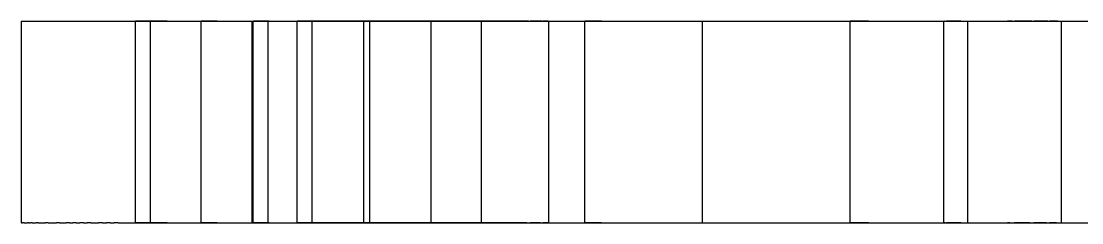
# Model space of a CAD drawing. Header units: millimetres. Extents: x -50 to 192, y -197 to 32.
# Drawn here: x 128 to 159.53, y -160 to -154 of the extents above; entities that cross this region are included whole.
import ezdxf

# ---------------------------------------------------------------- set-up
doc = ezdxf.new("R2010")
doc.units = ezdxf.units.MM
doc.layers.add('SIDE_YZ', color=7, linetype='Continuous')

msp = doc.modelspace()

# ---------------------------------------------------------------- linework, layer by layer
at = {"layer": 'SIDE_YZ'}
for p, q in [((128, -154), (128, -160)), ((128, -154), (128.002, -154)), ((128.002, -154), (128.009, -154)), ((128.009, -154), (128.021, -154)), ((128.021, -154), (128.037, -154)), ((128.037, -154), (128.058, -154)), ((128.058, -154), (128.083, -154)), ((128.083, -154), (128.113, -154)), ((128.113, -154), (128.147, -154)), ((128.147, -154), (128.185, -154)), ((128.185, -154), (128.228, -154)), ((128.228, -154), (128.276, -154)), ((128.276, -154), (128.327, -154)), ((128.327, -154), (128.383, -154)), ((128.383, -154), (128.442, -154)), ((128.442, -154), (128.506, -154)), ((128.506, -154), (128.573, -154)), ((128.573, -154), (128.644, -154)), ((128.644, -154), (128.719, -154)), ((128.719, -154), (128.797, -154)), ((128.797, -154), (128.879, -154)), ((128.879, -154), (128.964, -154)), ((128.964, -154), (129.052, -154)), ((129.052, -154), (129.143, -154)), ((129.143, -154), (129.237, -154)), ((129.237, -154), (129.333, -154)), ((129.333, -154), (129.433, -154)), ((129.433, -154), (129.534, -154)), ((129.534, -154), (129.638, -154)), ((129.638, -154), (129.744, -154)), ((129.744, -154), (129.852, -154)), ((129.852, -154), (129.962, -154)), ((129.962, -154), (130.073, -154)), ((130.073, -154), (130.186, -154)), ((130.186, -154), (130.3, -154)), ((130.3, -154), (130.415, -154)), ((130.415, -154), (130.531, -154)), ((130.531, -154), (130.647, -154)), ((130.647, -154), (130.765, -154)), ((130.765, -154), (130.882, -154)), ((130.882, -154), (131, -154)), ((131, -154), (189, -154)), ((131.398, -160), (131.398, -154)), ((131.401, -154), (131.398, -154)), ((131.407, -154), (131.401, -154)), ((131.415, -154), (131.407, -154)), ((131.426, -154), (131.415, -154)), ((131.44, -154), (131.426, -154)), ((131.456, -154), (131.44, -154)), ((131.475, -154), (131.456, -154)), ((131.497, -154), (131.475, -154)), ((131.521, -154), (131.497, -154)), ((131.548, -154), (131.521, -154)), ((131.578, -154), (131.548, -154)), ((131.61, -154), (131.578, -154)), ((131.644, -154), (131.61, -154)), ((131.681, -154), (131.644, -154)), ((131.72, -154), (131.681, -154)), ((131.761, -154), (131.72, -154)), ((131.805, -154), (131.761, -154)), ((131.851, -154), (131.805, -154)), ((131.84, -160), (131.84, -154)), ((131.843, -154), (131.84, -154)), ((131.849, -154), (131.843, -154)), ((131.857, -154), (131.849, -154)), ((131.898, -154), (131.851, -154)), ((131.868, -154), (131.857, -154)), ((131.882, -154), (131.868, -154)), ((131.898, -154), (131.882, -154)), ((131.917, -154), (131.898, -154)), ((131.898, -154), (131.948, -154)), ((131.939, -154), (131.917, -154)), ((131.963, -154), (131.939, -154)), ((131.948, -154), (132, -154)), ((131.99, -154), (131.963, -154)), ((132.02, -154), (131.99, -154)), ((132, -154), (132.053, -154)), ((132.052, -154), (132.02, -154)), ((132.086, -154), (132.052, -154)), ((132.053, -154), (132.108, -154)), ((132.123, -154), (132.086, -154)), ((132.108, -154), (132.165, -154)), ((132.162, -154), (132.123, -154)), ((132.203, -154), (132.162, -154)), ((132.165, -154), (132.223, -154)), ((132.247, -154), (132.203, -154)), ((132.223, -154), (132.283, -154)), ((132.293, -154), (132.247, -154)), ((132.283, -154), (132.344, -154)), ((132.34, -154), (132.293, -154)), ((132.34, -154), (132.39, -154)), ((132.344, -154), (132.407, -154)), ((132.39, -154), (132.442, -154)), ((132.407, -154), (132.47, -154)), ((132.442, -154), (132.495, -154)), ((132.47, -154), (132.535, -154)), ((132.495, -154), (132.55, -154)), ((132.535, -154), (132.601, -154)), ((132.55, -154), (132.607, -154)), ((132.601, -154), (132.667, -154)), ((132.607, -154), (132.665, -154)), ((132.665, -154), (132.725, -154)), ((132.667, -154), (132.734, -154)), ((132.725, -154), (132.786, -154)), ((132.734, -154), (132.802, -154)), ((132.786, -154), (132.849, -154)), ((132.802, -154), (132.871, -154)), ((132.849, -154), (132.912, -154)), ((132.871, -154), (132.94, -154)), ((132.912, -154), (132.977, -154)), ((132.94, -154), (133.009, -154)), ((132.977, -154), (133.043, -154)), ((133.009, -154), (133.078, -154)), ((133.043, -154), (133.109, -154)), ((133.078, -154), (133.148, -154)), ((133.109, -154), (133.176, -154)), ((133.148, -154), (133.217, -154)), ((133.176, -154), (133.244, -154)), ((133.217, -154), (133.287, -154)), ((133.244, -154), (133.313, -154)), ((133.287, -154), (133.356, -154)), ((133.313, -154), (133.382, -154)), ((133.35, -160), (133.35, -154)), ((133.353, -154), (133.35, -154)), ((133.358, -154), (133.353, -154)), ((133.356, -154), (133.425, -154)), ((133.366, -154), (133.358, -154)), ((133.376, -154), (133.366, -154)), ((133.389, -154), (133.376, -154)), ((133.382, -154), (133.451, -154)), ((133.405, -154), (133.389, -154)), ((133.423, -154), (133.405, -154)), ((133.443, -154), (133.423, -154)), ((133.425, -154), (133.494, -154)), ((133.466, -154), (133.443, -154)), ((133.451, -154), (133.52, -154)), ((133.492, -154), (133.466, -154)), ((133.52, -154), (133.492, -154)), ((133.494, -154), (133.562, -154)), ((133.55, -154), (133.52, -154)), ((133.52, -154), (133.59, -154)), ((133.582, -154), (133.55, -154)), ((133.562, -154), (133.629, -154)), ((133.617, -154), (133.582, -154)), ((133.59, -154), (133.66, -154)), ((133.654, -154), (133.617, -154)), ((133.629, -154), (133.695, -154)), ((133.693, -154), (133.654, -154)), ((133.66, -154), (133.729, -154)), ((133.734, -154), (133.693, -154)), ((133.695, -154), (133.761, -154)), ((133.729, -154), (133.798, -154)), ((133.777, -154), (133.734, -154)), ((133.761, -154), (133.826, -154)), ((133.822, -154), (133.777, -154)), ((133.798, -154), (133.867, -154)), ((133.822, -154), (133.869, -154)), ((133.826, -154), (133.889, -154)), ((133.867, -154), (133.936, -154)), ((133.869, -154), (133.917, -154)), ((133.889, -154), (133.952, -154)), ((133.917, -154), (133.968, -154)), ((133.936, -154), (134.004, -154)), ((133.952, -154), (134.013, -154)), ((133.968, -154), (134.02, -154)), ((134.004, -154), (134.071, -154)), ((134.013, -154), (134.073, -154)), ((134.02, -154), (134.073, -154)), ((134.071, -154), (134.137, -154)), ((134.073, -154), (134.128, -154)), ((134.073, -154), (134.131, -154)), ((134.128, -154), (134.184, -154)), ((134.131, -154), (134.188, -154)), ((134.137, -154), (134.203, -154)), ((134.184, -154), (134.242, -154)), ((134.188, -154), (134.243, -154)), ((134.203, -154), (134.268, -154)), ((134.242, -154), (134.301, -154)), ((134.243, -154), (134.296, -154)), ((134.268, -154), (134.331, -154)), ((134.296, -154), (134.348, -154)), ((134.301, -154), (134.361, -154)), ((134.331, -154), (134.394, -154)), ((134.348, -154), (134.398, -154)), ((134.361, -154), (134.422, -154)), ((134.394, -154), (134.455, -154)), ((134.398, -154), (134.445, -154)), ((134.422, -154), (134.484, -154)), ((134.445, -154), (134.491, -154)), ((134.455, -154), (134.515, -154)), ((134.484, -154), (134.547, -154)), ((134.491, -154), (134.535, -154)), ((134.515, -154), (134.573, -154)), ((134.535, -154), (134.576, -154)), ((134.547, -154), (134.61, -154)), ((134.573, -154), (134.63, -154)), ((134.576, -154), (134.615, -154)), ((134.61, -154), (134.674, -154)), ((134.615, -154), (134.652, -154)), ((134.63, -154), (134.685, -154)), ((134.652, -154), (134.686, -154)), ((134.674, -154), (134.739, -154)), ((134.685, -154), (134.738, -154)), ((134.686, -154), (134.718, -154)), ((134.718, -154), (134.748, -154)), ((134.738, -154), (134.79, -154)), ((134.739, -154), (134.804, -154)), ((134.748, -154), (134.775, -154)), ((134.775, -154), (134.799, -154)), ((134.79, -154), (134.84, -154)), ((134.799, -154), (134.821, -154)), ((134.804, -154), (134.869, -154)), ((134.821, -154), (134.84, -154)), ((134.84, -154), (134.887, -154)), ((134.84, -154), (134.856, -154)), ((134.856, -154), (134.87, -154)), ((134.868, -160), (134.868, -154)), ((134.87, -154), (134.868, -154)), ((134.869, -154), (134.934, -154)), ((134.87, -154), (134.876, -154)), ((134.87, -154), (134.881, -154)), ((134.876, -154), (134.884, -154)), ((134.881, -154), (134.889, -154)), ((134.884, -154), (134.895, -154)), ((134.887, -154), (134.933, -154)), ((134.889, -154), (134.895, -154)), ((134.895, -154), (134.909, -154)), ((134.895, -154), (134.898, -154)), ((134.898, -160), (134.898, -154)), ((134.925, -154), (134.909, -154)), ((134.945, -154), (134.925, -154)), ((134.933, -154), (134.977, -154)), ((134.934, -154), (135, -154)), ((134.966, -154), (134.945, -154)), ((134.991, -154), (134.966, -154)), ((134.977, -154), (135.018, -154)), ((135.018, -154), (134.991, -154)), ((135, -154), (135.066, -154)), ((135.047, -154), (135.018, -154)), ((135.018, -154), (135.057, -154)), ((135.079, -154), (135.047, -154)), ((135.057, -154), (135.094, -154)), ((135.066, -154), (135.131, -154)), ((135.114, -154), (135.079, -154)), ((135.094, -154), (135.128, -154)), ((135.15, -154), (135.114, -154)), ((135.128, -154), (135.16, -154)), ((135.131, -154), (135.196, -154)), ((135.189, -154), (135.15, -154)), ((135.16, -154), (135.19, -154)), ((135.231, -154), (135.189, -154)), ((135.19, -154), (135.217, -154)), ((135.196, -154), (135.261, -154)), ((135.217, -154), (135.241, -154)), ((135.274, -154), (135.231, -154)), ((135.241, -154), (135.263, -154)), ((135.261, -154), (135.326, -154)), ((135.263, -154), (135.282, -154)), ((135.32, -154), (135.274, -154)), ((135.282, -154), (135.298, -154)), ((135.298, -154), (135.312, -154)), ((135.312, -154), (135.323, -154)), ((135.368, -154), (135.32, -154)), ((135.323, -154), (135.331, -154)), ((135.326, -154), (135.39, -154)), ((135.331, -154), (135.337, -154)), ((135.337, -154), (135.34, -154)), ((135.34, -160), (135.34, -154)), ((135.368, -154), (135.417, -154)), ((135.39, -154), (135.453, -154)), ((135.417, -154), (135.469, -154)), ((135.453, -154), (135.516, -154)), ((135.469, -154), (135.522, -154)), ((135.516, -154), (135.578, -154)), ((135.522, -154), (135.577, -154)), ((135.577, -154), (135.634, -154)), ((135.578, -154), (135.639, -154)), ((135.634, -154), (135.693, -154)), ((135.639, -154), (135.699, -154)), ((135.693, -154), (135.752, -154)), ((135.699, -154), (135.758, -154)), ((135.752, -154), (135.814, -154)), ((135.758, -154), (135.816, -154)), ((135.814, -154), (135.876, -154)), ((135.816, -154), (135.872, -154)), ((135.872, -154), (135.927, -154)), ((135.876, -154), (135.94, -154)), ((135.927, -154), (135.98, -154)), ((135.94, -154), (136.004, -154)), ((135.98, -154), (136.032, -154)), ((136.004, -154), (136.07, -154)), ((136.032, -154), (136.083, -154)), ((136.07, -154), (136.136, -154)), ((136.083, -154), (136.131, -154)), ((136.131, -154), (136.178, -154)), ((136.136, -154), (136.204, -154)), ((136.178, -154), (136.223, -154)), ((136.204, -154), (136.272, -154)), ((136.205, -160), (136.205, -154)), ((136.242, -154), (136.205, -154)), ((136.223, -154), (136.266, -154)), ((136.318, -154), (136.242, -154)), ((136.266, -154), (136.307, -154)), ((136.272, -154), (136.34, -154)), ((136.346, -154), (136.307, -154)), ((136.43, -154), (136.318, -154)), ((136.34, -154), (136.409, -154)), ((136.346, -154), (136.383, -154)), ((136.383, -154), (136.418, -154)), ((136.409, -154), (136.478, -154)), ((136.418, -154), (136.45, -154)), ((136.58, -154), (136.43, -154)), ((136.45, -154), (136.48, -154)), ((136.478, -154), (136.548, -154)), ((136.48, -154), (136.508, -154)), ((136.508, -154), (136.534, -154)), ((136.534, -154), (136.557, -154)), ((136.548, -154), (136.617, -154)), ((136.577, -154), (136.557, -154)), ((136.595, -154), (136.577, -154)), ((136.767, -154), (136.58, -154)), ((136.611, -154), (136.595, -154)), ((136.624, -154), (136.611, -154)), ((136.617, -154), (136.687, -154)), ((136.634, -154), (136.624, -154)), ((136.642, -154), (136.634, -154)), ((136.642, -154), (136.647, -154)), ((136.647, -154), (136.65, -154)), ((136.65, -160), (136.65, -154)), ((136.687, -154), (136.756, -154)), ((136.756, -154), (136.826, -154)), ((136.991, -154), (136.767, -154)), ((136.826, -154), (136.895, -154)), ((136.895, -154), (136.963, -154)), ((136.963, -154), (137.031, -154)), ((137.251, -154), (136.991, -154)), ((137.031, -154), (137.098, -154)), ((137.098, -154), (137.165, -154)), ((137.165, -154), (137.23, -154)), ((137.23, -154), (137.295, -154)), ((137.547, -154), (137.251, -154)), ((137.295, -154), (137.359, -154)), ((137.359, -154), (137.421, -154)), ((137.421, -154), (137.482, -154)), ((137.482, -154), (137.542, -154)), ((137.542, -154), (137.6, -154)), ((137.878, -154), (137.547, -154)), ((137.6, -154), (137.657, -154)), ((137.657, -154), (137.712, -154)), ((137.712, -154), (137.766, -154)), ((137.766, -154), (137.817, -154)), ((137.817, -154), (137.867, -154)), ((137.867, -154), (137.915, -154)), ((138.245, -154), (137.878, -154)), ((137.915, -154), (137.96, -154)), ((137.96, -154), (138.004, -154)), ((138.004, -154), (138.045, -154)), ((138.045, -154), (138.084, -154)), ((138.084, -154), (138.121, -154)), ((138.121, -154), (138.156, -154)), ((138.156, -154), (138.187, -154)), ((138.185, -160), (138.185, -154)), ((138.188, -154), (138.185, -154)), ((138.187, -154), (138.217, -154)), ((138.194, -154), (138.188, -154)), ((138.202, -154), (138.194, -154)), ((138.213, -154), (138.202, -154)), ((138.227, -154), (138.213, -154)), ((138.217, -154), (138.244, -154)), ((138.243, -154), (138.227, -154)), ((138.262, -154), (138.243, -154)), ((138.244, -154), (138.268, -154)), ((138.646, -154), (138.245, -154)), ((138.284, -154), (138.262, -154)), ((138.268, -154), (138.29, -154)), ((138.308, -154), (138.284, -154)), ((138.29, -154), (138.309, -154)), ((138.335, -154), (138.308, -154)), ((138.309, -154), (138.326, -154)), ((138.326, -154), (138.339, -154)), ((138.365, -154), (138.335, -154)), ((138.339, -154), (138.35, -154)), ((138.35, -154), (138.359, -154)), ((138.359, -154), (138.364, -154)), ((138.364, -154), (138.367, -154)), ((138.397, -154), (138.365, -154)), ((138.367, -160), (138.367, -154)), ((138.431, -154), (138.397, -154)), ((138.468, -154), (138.431, -154)), ((138.507, -154), (138.468, -154)), ((138.548, -154), (138.507, -154)), ((138.592, -154), (138.548, -154)), ((138.638, -154), (138.592, -154)), ((138.685, -154), (138.638, -154)), ((139.08, -154), (138.646, -154)), ((138.685, -154), (138.735, -154)), ((138.735, -154), (138.787, -154)), ((138.787, -154), (138.84, -154)), ((138.84, -154), (138.895, -154)), ((138.895, -154), (138.952, -154)), ((138.952, -154), (139.01, -154)), ((139.01, -154), (139.07, -154)), ((139.07, -154), (139.131, -154)), ((139.548, -154), (139.08, -154)), ((139.131, -154), (139.194, -154)), ((139.194, -154), (139.257, -154)), ((139.257, -154), (139.322, -154)), ((139.322, -154), (139.388, -154)), ((139.388, -154), (139.454, -154)), ((139.454, -154), (139.521, -154)), ((139.521, -154), (139.589, -154)), ((140.048, -154), (139.548, -154)), ((139.589, -154), (139.658, -154)), ((139.658, -154), (139.727, -154)), ((139.727, -154), (139.796, -154)), ((139.796, -154), (139.866, -154)), ((139.866, -154), (139.935, -154)), ((139.935, -154), (140.005, -154)), ((140.005, -154), (140.074, -154)), ((140.58, -154), (140.048, -154)), ((140.074, -154), (140.143, -154)), ((140.143, -154), (140.212, -154)), ((140.184, -160), (140.184, -154)), ((140.187, -154), (140.184, -154)), ((140.192, -154), (140.187, -154)), ((140.2, -154), (140.192, -154)), ((140.211, -154), (140.2, -154)), ((140.225, -154), (140.211, -154)), ((140.212, -154), (140.281, -154)), ((140.242, -154), (140.225, -154)), ((140.261, -154), (140.242, -154)), ((140.283, -154), (140.261, -154)), ((140.281, -154), (140.349, -154)), ((140.307, -154), (140.283, -154)), ((140.334, -154), (140.307, -154)), ((140.363, -154), (140.334, -154)), ((140.349, -154), (140.416, -154)), ((140.395, -154), (140.363, -154)), ((140.43, -154), (140.395, -154)), ((140.416, -154), (140.482, -154)), ((140.466, -154), (140.43, -154)), ((140.506, -154), (140.466, -154)), ((140.482, -154), (140.548, -154)), ((140.547, -154), (140.506, -154)), ((140.59, -154), (140.547, -154)), ((140.548, -154), (140.613, -154)), ((141.142, -154), (140.58, -154)), ((140.636, -154), (140.59, -154)), ((140.613, -154), (140.676, -154)), ((140.684, -154), (140.636, -154)), ((140.676, -154), (140.739, -154)), ((140.684, -154), (140.733, -154)), ((140.733, -154), (140.785, -154)), ((140.739, -154), (140.8, -154)), ((140.785, -154), (140.838, -154)), ((140.8, -154), (140.86, -154)), ((140.838, -154), (140.894, -154)), ((140.86, -154), (140.918, -154)), ((140.894, -154), (140.95, -154)), ((140.918, -154), (140.975, -154)), ((140.95, -154), (141.009, -154)), ((140.975, -154), (141.03, -154)), ((141.009, -154), (141.069, -154)), ((141.03, -154), (141.083, -154)), ((141.069, -154), (141.13, -154)), ((141.083, -154), (141.135, -154)), ((141.13, -154), (141.192, -154)), ((141.185, -154), (141.135, -154)), ((141.734, -154), (141.142, -154)), ((141.185, -154), (141.232, -154)), ((141.192, -154), (141.256, -154)), ((141.232, -154), (141.278, -154)), ((141.256, -154), (141.32, -154)), ((141.278, -154), (141.322, -154)), ((141.32, -154), (141.386, -154)), ((141.322, -154), (141.363, -154)), ((141.363, -154), (141.402, -154)), ((141.386, -154), (141.453, -154)), ((141.402, -154), (141.439, -154)), ((141.439, -154), (141.473, -154)), ((141.453, -154), (141.52, -154)), ((141.473, -154), (141.505, -154)), ((141.505, -154), (141.535, -154)), ((141.52, -154), (141.588, -154)), ((141.535, -154), (141.562, -154)), ((141.562, -154), (141.586, -154)), ((141.586, -154), (141.608, -154)), ((141.588, -154), (141.656, -154)), ((141.608, -154), (141.627, -154)), ((141.627, -154), (141.643, -154)), ((141.643, -154), (141.657, -154)), ((141.656, -154), (141.725, -154)), ((141.657, -154), (141.668, -154)), ((141.668, -154), (141.676, -154)), ((141.676, -154), (141.682, -154)), ((141.682, -154), (141.685, -154)), ((141.685, -160), (141.685, -154)), ((141.725, -154), (141.794, -154)), ((142.355, -154), (141.734, -154)), ((141.794, -154), (141.864, -154)), ((141.864, -154), (141.933, -154)), ((141.933, -154), (142.003, -154)), ((142.003, -154), (142.073, -154)), ((142.073, -154), (142.142, -154)), ((142.142, -154), (142.211, -154)), ((142.211, -154), (142.279, -154)), ((142.279, -154), (142.347, -154)), ((142.347, -154), (142.414, -154)), ((143.004, -154), (142.355, -154)), ((142.414, -154), (142.481, -154)), ((142.481, -154), (142.547, -154)), ((142.611, -154), (142.547, -154)), ((142.675, -154), (142.611, -154)), ((142.737, -154), (142.675, -154)), ((142.798, -154), (142.737, -154)), ((142.858, -154), (142.798, -154)), ((142.917, -154), (142.858, -154)), ((142.973, -154), (142.917, -154)), ((143.028, -154), (142.973, -154)), ((143.004, -154), (143.68, -154)), ((143.082, -154), (143.028, -154)), ((143.082, -154), (143.133, -154)), ((143.183, -154), (143.133, -154)), ((143.231, -154), (143.183, -154)), ((143.277, -154), (143.231, -154)), ((143.32, -154), (143.277, -154)), ((143.361, -154), (143.32, -154)), ((143.401, -154), (143.361, -154)), ((143.437, -154), (143.401, -154)), ((143.472, -154), (143.437, -154)), ((143.472, -154), (143.504, -154)), ((143.533, -154), (143.504, -154)), ((143.56, -154), (143.533, -154)), ((143.584, -154), (143.56, -154)), ((143.606, -154), (143.584, -154)), ((143.625, -154), (143.606, -154)), ((143.642, -154), (143.625, -154)), ((143.656, -154), (143.642, -154)), ((143.667, -154), (143.656, -154)), ((143.667, -154), (143.675, -154)), ((143.675, -154), (143.68, -154)), ((143.68, -154), (144.382, -154)), ((143.68, -154), (143.683, -154)), ((143.683, -160), (143.683, -154)), ((144.382, -154), (145.108, -154)), ((144.75, -160), (144.75, -154)), ((144.753, -154), (144.75, -154)), ((144.759, -154), (144.753, -154)), ((144.767, -154), (144.759, -154)), ((144.778, -154), (144.767, -154)), ((144.792, -154), (144.778, -154)), ((144.808, -154), (144.792, -154)), ((144.827, -154), (144.808, -154)), ((144.849, -154), (144.827, -154)), ((144.873, -154), (144.849, -154)), ((144.9, -154), (144.873, -154)), ((144.93, -154), (144.9, -154)), ((144.962, -154), (144.93, -154)), ((144.996, -154), (144.962, -154)), ((145.033, -154), (144.996, -154)), ((145.072, -154), (145.033, -154)), ((145.113, -154), (145.072, -154)), ((145.108, -154), (145.858, -154)), ((145.157, -154), (145.113, -154)), ((145.203, -154), (145.157, -154)), ((145.25, -154), (145.203, -154)), ((145.25, -154), (145.3, -154)), ((145.3, -154), (145.352, -154)), ((145.352, -154), (145.405, -154)), ((145.405, -154), (145.46, -154)), ((145.46, -154), (145.517, -154)), ((145.517, -154), (145.575, -154)), ((145.575, -154), (145.635, -154)), ((145.635, -154), (145.696, -154)), ((145.696, -154), (145.759, -154)), ((145.759, -154), (145.822, -154)), ((145.822, -154), (145.887, -154)), ((145.858, -154), (146.63, -154)), ((145.887, -154), (145.953, -154)), ((145.953, -154), (146.019, -154)), ((146.019, -154), (146.086, -154)), ((146.086, -154), (146.154, -154)), ((146.154, -154), (146.223, -154)), ((146.223, -154), (146.292, -154)), ((146.292, -154), (146.361, -154)), ((146.361, -154), (146.43, -154)), ((146.43, -154), (146.5, -154)), ((146.5, -154), (146.57, -154)), ((146.57, -154), (146.639, -154)), ((146.63, -154), (147.424, -154)), ((146.639, -154), (146.708, -154)), ((146.708, -154), (146.777, -154)), ((146.777, -154), (146.846, -154)), ((146.846, -154), (146.914, -154)), ((146.914, -154), (146.981, -154)), ((146.981, -154), (147.047, -154)), ((147.047, -154), (147.113, -154)), ((147.113, -154), (147.178, -154)), ((147.178, -154), (147.241, -154)), ((147.241, -154), (147.304, -154)), ((147.304, -154), (147.365, -154)), ((147.365, -154), (147.425, -154)), ((147.424, -154), (148.237, -154)), ((147.425, -154), (147.483, -154)), ((147.483, -154), (147.54, -154)), ((147.54, -154), (147.595, -154)), ((147.595, -154), (147.648, -154)), ((147.648, -154), (147.7, -154)), ((147.7, -154), (147.75, -154)), ((147.75, -154), (147.797, -154)), ((147.797, -154), (147.843, -154)), ((147.843, -154), (147.887, -154)), ((147.887, -154), (147.928, -154)), ((147.928, -154), (147.967, -154)), ((147.967, -154), (148.004, -154)), ((148.004, -154), (148.038, -154)), ((148.038, -154), (148.07, -154)), ((148.07, -154), (148.1, -154)), ((148.1, -154), (148.127, -154)), ((148.127, -154), (148.151, -154)), ((148.151, -154), (148.173, -154)), ((148.173, -154), (148.192, -154)), ((148.192, -154), (148.208, -154)), ((148.208, -154), (148.222, -154)), ((148.222, -154), (148.233, -154)), ((148.233, -154), (148.241, -154)), ((148.237, -154), (149.069, -154)), ((148.241, -154), (148.247, -154)), ((148.247, -154), (148.25, -154)), ((148.25, -160), (148.25, -154)), ((149.069, -154), (149.918, -154)), ((149.918, -154), (150.783, -154)), ((150.783, -154), (151.663, -154)), ((151.663, -154), (152.555, -154)), ((152.555, -154), (153.46, -154)), ((152.637, -160), (152.637, -154)), ((152.639, -154), (152.637, -154)), ((152.645, -154), (152.639, -154)), ((152.653, -154), (152.645, -154)), ((152.664, -154), (152.653, -154)), ((152.678, -154), (152.664, -154)), ((152.695, -154), (152.678, -154)), ((152.714, -154), (152.695, -154)), ((152.735, -154), (152.714, -154)), ((152.76, -154), (152.735, -154)), ((152.787, -154), (152.76, -154)), ((152.816, -154), (152.787, -154)), ((152.848, -154), (152.816, -154)), ((152.883, -154), (152.848, -154)), ((152.919, -154), (152.883, -154)), ((152.958, -154), (152.919, -154)), ((153, -154), (152.958, -154)), ((153.043, -154), (153, -154)), ((153.089, -154), (153.043, -154)), ((153.137, -154), (153.089, -154)), ((153.186, -154), (153.137, -154)), ((153.186, -154), (153.238, -154)), ((153.238, -154), (153.291, -154)), ((153.291, -154), (153.347, -154)), ((153.347, -154), (153.403, -154)), ((153.403, -154), (153.462, -154)), ((153.46, -154), (154.375, -154)), ((153.462, -154), (153.521, -154)), ((153.521, -154), (153.583, -154)), ((153.583, -154), (153.645, -154)), ((153.645, -154), (153.709, -154)), ((153.709, -154), (153.773, -154)), ((153.773, -154), (153.839, -154)), ((153.839, -154), (153.906, -154)), ((153.906, -154), (153.973, -154)), ((153.973, -154), (154.041, -154)), ((154.041, -154), (154.109, -154)), ((154.109, -154), (154.178, -154)), ((154.178, -154), (154.247, -154)), ((154.247, -154), (154.317, -154)), ((154.317, -154), (154.386, -154)), ((154.375, -154), (155.299, -154)), ((154.386, -154), (154.456, -154)), ((154.456, -154), (154.525, -154)), ((154.525, -154), (154.595, -154)), ((154.595, -154), (154.664, -154)), ((154.664, -154), (154.732, -154)), ((154.732, -154), (154.8, -154)), ((154.8, -154), (154.867, -154)), ((154.867, -154), (154.934, -154)), ((154.934, -154), (154.999, -154)), ((154.999, -154), (155.064, -154)), ((155.064, -154), (155.128, -154)), ((155.128, -154), (155.19, -154)), ((155.19, -154), (155.251, -154)), ((155.251, -154), (155.311, -154)), ((155.299, -154), (156.23, -154)), ((155.311, -154), (155.369, -154)), ((155.369, -154), (155.426, -154)), ((155.426, -154), (155.481, -154)), ((155.428, -160), (155.428, -154)), ((155.428, -154), (155.431, -154)), ((155.431, -154), (155.436, -154)), ((155.436, -154), (155.445, -154)), ((155.456, -154), (155.445, -154)), ((155.456, -154), (155.469, -154)), ((155.469, -154), (155.486, -154)), ((155.481, -154), (155.535, -154)), ((155.486, -154), (155.505, -154)), ((155.527, -154), (155.505, -154)), ((155.551, -154), (155.527, -154)), ((155.535, -154), (155.586, -154)), ((155.578, -154), (155.551, -154)), ((155.608, -154), (155.578, -154)), ((155.586, -154), (155.636, -154)), ((155.64, -154), (155.608, -154)), ((155.636, -154), (155.684, -154)), ((155.674, -154), (155.64, -154)), ((155.711, -154), (155.674, -154)), ((155.684, -154), (155.729, -154)), ((155.75, -154), (155.711, -154)), ((155.729, -154), (155.773, -154)), ((155.791, -154), (155.75, -154)), ((155.773, -154), (155.814, -154)), ((155.835, -154), (155.791, -154)), ((155.814, -154), (155.853, -154)), ((155.88, -154), (155.835, -154)), ((155.853, -154), (155.89, -154)), ((155.928, -154), (155.88, -154)), ((155.89, -154), (155.925, -154)), ((155.925, -154), (155.957, -154)), ((155.928, -154), (155.978, -154)), ((155.957, -154), (155.986, -154)), ((155.978, -154), (156.029, -154)), ((155.986, -154), (156.013, -154)), ((156.013, -154), (156.037, -154)), ((156.029, -154), (156.083, -154)), ((156.037, -154), (156.059, -154)), ((156.059, -154), (156.078, -154)), ((156.078, -154), (156.095, -154)), ((156.083, -154), (156.138, -154)), ((156.095, -154), (156.108, -154)), ((156.108, -154), (156.119, -154)), ((156.119, -154), (156.128, -154)), ((156.128, -154), (156.133, -154)), ((156.133, -154), (156.136, -154)), ((156.136, -160), (156.136, -154)), ((156.138, -154), (156.195, -154)), ((156.195, -154), (156.253, -154)), ((156.23, -154), (157.167, -154)), ((156.253, -154), (156.313, -154)), ((156.313, -154), (156.374, -154)), ((156.374, -154), (156.436, -154)), ((156.436, -154), (156.5, -154)), ((156.5, -154), (156.565, -154)), ((156.565, -154), (156.63, -154)), ((156.63, -154), (156.697, -154)), ((156.697, -154), (156.764, -154)), ((156.764, -154), (156.832, -154)), ((156.832, -154), (156.901, -154)), ((156.901, -154), (156.969, -154)), ((156.969, -154), (157.039, -154)), ((157.039, -154), (157.108, -154)), ((157.108, -154), (157.178, -154)), ((157.167, -154), (158.109, -154)), ((157.178, -154), (157.247, -154)), ((157.247, -154), (157.317, -154)), ((157.386, -154), (157.317, -154)), ((157.455, -154), (157.386, -154)), ((157.455, -154), (157.523, -154)), ((157.591, -154), (157.523, -154)), ((157.659, -154), (157.591, -154)), ((157.725, -154), (157.659, -154)), ((157.791, -154), (157.725, -154)), ((157.855, -154), (157.791, -154)), ((157.919, -154), (157.855, -154)), ((157.982, -154), (157.919, -154)), ((158.043, -154), (157.982, -154)), ((158.043, -154), (158.102, -154)), ((158.161, -154), (158.102, -154)), ((158.109, -154), (159.054, -154)), ((158.218, -154), (158.161, -154)), ((158.273, -154), (158.218, -154)), ((158.326, -154), (158.273, -154)), ((158.378, -154), (158.326, -154)), ((158.427, -154), (158.378, -154)), ((158.475, -154), (158.427, -154)), ((158.521, -154), (158.475, -154)), ((158.521, -154), (158.564, -154)), ((158.606, -154), (158.564, -154)), ((158.645, -154), (158.606, -154)), ((158.682, -154), (158.645, -154)), ((158.716, -154), (158.682, -154)), ((158.748, -154), (158.716, -154)), ((158.777, -154), (158.748, -154)), ((158.804, -154), (158.777, -154)), ((158.804, -154), (158.829, -154)), ((158.829, -154), (158.85, -154)), ((158.85, -154), (158.87, -154)), ((158.87, -154), (158.886, -154)), ((158.886, -154), (158.9, -154)), ((158.9, -154), (158.911, -154)), ((158.911, -154), (158.919, -154)), ((158.919, -154), (158.925, -154)), ((158.925, -154), (158.927, -154)), ((158.927, -160), (158.927, -154)), ((159.054, -154), (160, -154)), ((128, -160), (128.002, -160)), ((128.009, -160), (128.002, -160)), ((128.009, -160), (128.021, -160)), ((128.021, -160), (128.037, -160)), ((128.058, -160), (128.037, -160)), ((128.083, -160), (128.058, -160)), ((128.083, -160), (128.113, -160)), ((128.113, -160), (128.147, -160)), ((128.147, -160), (128.185, -160)), ((128.228, -160), (128.185, -160)), ((128.228, -160), (128.276, -160)), ((128.327, -160), (128.276, -160)), ((128.327, -160), (128.383, -160)), ((128.383, -160), (128.442, -160)), ((128.506, -160), (128.442, -160)), ((128.506, -160), (128.573, -160)), ((128.573, -160), (128.644, -160)), ((128.644, -160), (128.719, -160)), ((128.797, -160), (128.719, -160)), ((128.797, -160), (128.879, -160)), ((128.879, -160), (128.964, -160)), ((128.964, -160), (129.052, -160)), ((129.143, -160), (129.052, -160)), ((129.143, -160), (129.237, -160)), ((129.237, -160), (129.333, -160)), ((129.433, -160), (129.333, -160)), ((129.433, -160), (129.534, -160)), ((129.638, -160), (129.534, -160)), ((129.638, -160), (129.744, -160)), ((129.852, -160), (129.744, -160)), ((129.852, -160), (129.962, -160)), ((130.073, -160), (129.962, -160)), ((130.073, -160), (130.186, -160)), ((130.186, -160), (130.3, -160)), ((130.415, -160), (130.3, -160)), ((130.415, -160), (130.531, -160)), ((130.647, -160), (130.531, -160)), ((130.647, -160), (130.765, -160)), ((130.882, -160), (130.765, -160)), ((130.882, -160), (131, -160)), ((131, -160), (189, -160)), ((131.401, -160), (131.398, -160)), ((131.407, -160), (131.401, -160)), ((131.415, -160), (131.407, -160)), ((131.426, -160), (131.415, -160)), ((131.44, -160), (131.426, -160)), ((131.456, -160), (131.44, -160)), ((131.475, -160), (131.456, -160)), ((131.497, -160), (131.475, -160)), ((131.521, -160), (131.497, -160)), ((131.548, -160), (131.521, -160)), ((131.578, -160), (131.548, -160)), ((131.61, -160), (131.578, -160)), ((131.644, -160), (131.61, -160)), ((131.681, -160), (131.644, -160)), ((131.72, -160), (131.681, -160)), ((131.761, -160), (131.72, -160)), ((131.805, -160), (131.761, -160)), ((131.851, -160), (131.805, -160)), ((131.843, -160), (131.84, -160)), ((131.849, -160), (131.843, -160)), ((131.857, -160), (131.849, -160)), ((131.898, -160), (131.851, -160)), ((131.868, -160), (131.857, -160)), ((131.882, -160), (131.868, -160)), ((131.898, -160), (131.882, -160)), ((131.917, -160), (131.898, -160)), ((131.898, -160), (131.948, -160)), ((131.939, -160), (131.917, -160)), ((131.963, -160), (131.939, -160)), ((131.948, -160), (132, -160)), ((131.99, -160), (131.963, -160)), ((132.02, -160), (131.99, -160)), ((132, -160), (132.053, -160)), ((132.052, -160), (132.02, -160)), ((132.086, -160), (132.052, -160)), ((132.053, -160), (132.108, -160)), ((132.123, -160), (132.086, -160)), ((132.108, -160), (132.165, -160)), ((132.162, -160), (132.123, -160)), ((132.203, -160), (132.162, -160)), ((132.165, -160), (132.223, -160)), ((132.247, -160), (132.203, -160)), ((132.223, -160), (132.283, -160)), ((132.293, -160), (132.247, -160)), ((132.283, -160), (132.344, -160)), ((132.34, -160), (132.293, -160)), ((132.34, -160), (132.39, -160)), ((132.344, -160), (132.407, -160)), ((132.39, -160), (132.442, -160)), ((132.407, -160), (132.47, -160)), ((132.442, -160), (132.495, -160)), ((132.47, -160), (132.535, -160)), ((132.495, -160), (132.55, -160)), ((132.535, -160), (132.601, -160)), ((132.55, -160), (132.607, -160)), ((132.601, -160), (132.667, -160)), ((132.607, -160), (132.665, -160)), ((132.665, -160), (132.725, -160)), ((132.667, -160), (132.734, -160)), ((132.725, -160), (132.786, -160)), ((132.734, -160), (132.802, -160)), ((132.786, -160), (132.849, -160)), ((132.802, -160), (132.871, -160)), ((132.849, -160), (132.912, -160)), ((132.871, -160), (132.94, -160)), ((132.912, -160), (132.977, -160)), ((132.94, -160), (133.009, -160)), ((132.977, -160), (133.043, -160)), ((133.009, -160), (133.078, -160)), ((133.043, -160), (133.109, -160)), ((133.078, -160), (133.148, -160)), ((133.109, -160), (133.176, -160)), ((133.148, -160), (133.217, -160)), ((133.176, -160), (133.244, -160)), ((133.217, -160), (133.287, -160)), ((133.244, -160), (133.313, -160)), ((133.287, -160), (133.356, -160)), ((133.313, -160), (133.382, -160)), ((133.353, -160), (133.35, -160)), ((133.358, -160), (133.353, -160)), ((133.356, -160), (133.425, -160)), ((133.366, -160), (133.358, -160)), ((133.376, -160), (133.366, -160)), ((133.389, -160), (133.376, -160)), ((133.382, -160), (133.451, -160)), ((133.405, -160), (133.389, -160)), ((133.423, -160), (133.405, -160)), ((133.443, -160), (133.423, -160)), ((133.425, -160), (133.494, -160)), ((133.466, -160), (133.443, -160)), ((133.451, -160), (133.52, -160)), ((133.492, -160), (133.466, -160)), ((133.52, -160), (133.492, -160)), ((133.494, -160), (133.562, -160)), ((133.55, -160), (133.52, -160)), ((133.52, -160), (133.59, -160)), ((133.582, -160), (133.55, -160)), ((133.562, -160), (133.629, -160)), ((133.617, -160), (133.582, -160)), ((133.59, -160), (133.66, -160)), ((133.654, -160), (133.617, -160)), ((133.629, -160), (133.695, -160)), ((133.693, -160), (133.654, -160)), ((133.66, -160), (133.729, -160)), ((133.734, -160), (133.693, -160)), ((133.695, -160), (133.761, -160)), ((133.729, -160), (133.798, -160)), ((133.777, -160), (133.734, -160)), ((133.761, -160), (133.826, -160)), ((133.822, -160), (133.777, -160)), ((133.798, -160), (133.867, -160)), ((133.822, -160), (133.869, -160)), ((133.826, -160), (133.889, -160)), ((133.867, -160), (133.936, -160)), ((133.869, -160), (133.917, -160)), ((133.889, -160), (133.952, -160)), ((133.917, -160), (133.968, -160)), ((133.936, -160), (134.004, -160)), ((133.952, -160), (134.013, -160)), ((133.968, -160), (134.02, -160)), ((134.004, -160), (134.071, -160)), ((134.013, -160), (134.073, -160)), ((134.02, -160), (134.073, -160)), ((134.071, -160), (134.137, -160)), ((134.073, -160), (134.128, -160)), ((134.073, -160), (134.131, -160)), ((134.128, -160), (134.184, -160)), ((134.131, -160), (134.188, -160)), ((134.137, -160), (134.203, -160)), ((134.184, -160), (134.242, -160)), ((134.188, -160), (134.243, -160)), ((134.203, -160), (134.268, -160)), ((134.242, -160), (134.301, -160)), ((134.243, -160), (134.296, -160)), ((134.268, -160), (134.331, -160)), ((134.296, -160), (134.348, -160)), ((134.301, -160), (134.361, -160)), ((134.331, -160), (134.394, -160)), ((134.348, -160), (134.398, -160)), ((134.361, -160), (134.422, -160)), ((134.394, -160), (134.455, -160)), ((134.398, -160), (134.445, -160)), ((134.422, -160), (134.484, -160)), ((134.445, -160), (134.491, -160)), ((134.455, -160), (134.515, -160)), ((134.484, -160), (134.547, -160)), ((134.491, -160), (134.535, -160)), ((134.515, -160), (134.573, -160)), ((134.535, -160), (134.576, -160)), ((134.547, -160), (134.61, -160)), ((134.573, -160), (134.63, -160)), ((134.576, -160), (134.615, -160)), ((134.61, -160), (134.674, -160)), ((134.615, -160), (134.652, -160)), ((134.63, -160), (134.685, -160)), ((134.652, -160), (134.686, -160)), ((134.674, -160), (134.739, -160)), ((134.685, -160), (134.738, -160)), ((134.686, -160), (134.718, -160)), ((134.718, -160), (134.748, -160)), ((134.738, -160), (134.79, -160)), ((134.739, -160), (134.804, -160)), ((134.748, -160), (134.775, -160)), ((134.775, -160), (134.799, -160)), ((134.79, -160), (134.84, -160)), ((134.799, -160), (134.821, -160)), ((134.804, -160), (134.869, -160)), ((134.821, -160), (134.84, -160)), ((134.84, -160), (134.887, -160)), ((134.84, -160), (134.856, -160)), ((134.856, -160), (134.87, -160)), ((134.868, -160), (134.87, -160)), ((134.869, -160), (134.934, -160)), ((134.87, -160), (134.876, -160)), ((134.87, -160), (134.881, -160)), ((134.876, -160), (134.884, -160)), ((134.881, -160), (134.889, -160)), ((134.884, -160), (134.895, -160)), ((134.887, -160), (134.933, -160)), ((134.889, -160), (134.895, -160)), ((134.895, -160), (134.909, -160)), ((134.895, -160), (134.898, -160)), ((134.925, -160), (134.909, -160)), ((134.945, -160), (134.925, -160)), ((134.933, -160), (134.977, -160)), ((134.934, -160), (135, -160)), ((134.966, -160), (134.945, -160)), ((134.991, -160), (134.966, -160)), ((134.977, -160), (135.018, -160)), ((135.018, -160), (134.991, -160)), ((135, -160), (135.066, -160)), ((135.047, -160), (135.018, -160)), ((135.018, -160), (135.057, -160)), ((135.079, -160), (135.047, -160)), ((135.057, -160), (135.094, -160)), ((135.066, -160), (135.131, -160)), ((135.114, -160), (135.079, -160)), ((135.094, -160), (135.128, -160)), ((135.15, -160), (135.114, -160)), ((135.128, -160), (135.16, -160)), ((135.131, -160), (135.196, -160)), ((135.189, -160), (135.15, -160)), ((135.16, -160), (135.19, -160)), ((135.231, -160), (135.189, -160)), ((135.19, -160), (135.217, -160)), ((135.196, -160), (135.261, -160)), ((135.217, -160), (135.241, -160)), ((135.274, -160), (135.231, -160)), ((135.241, -160), (135.263, -160)), ((135.261, -160), (135.326, -160)), ((135.263, -160), (135.282, -160)), ((135.32, -160), (135.274, -160)), ((135.282, -160), (135.298, -160)), ((135.298, -160), (135.312, -160)), ((135.312, -160), (135.323, -160)), ((135.368, -160), (135.32, -160)), ((135.323, -160), (135.331, -160)), ((135.326, -160), (135.39, -160)), ((135.331, -160), (135.337, -160)), ((135.337, -160), (135.34, -160)), ((135.368, -160), (135.417, -160)), ((135.39, -160), (135.453, -160)), ((135.417, -160), (135.469, -160)), ((135.453, -160), (135.516, -160)), ((135.469, -160), (135.522, -160)), ((135.516, -160), (135.578, -160)), ((135.522, -160), (135.577, -160)), ((135.577, -160), (135.634, -160)), ((135.578, -160), (135.639, -160)), ((135.634, -160), (135.693, -160)), ((135.639, -160), (135.699, -160)), ((135.693, -160), (135.752, -160)), ((135.699, -160), (135.758, -160)), ((135.752, -160), (135.814, -160)), ((135.758, -160), (135.816, -160)), ((135.814, -160), (135.876, -160)), ((135.816, -160), (135.872, -160)), ((135.872, -160), (135.927, -160)), ((135.876, -160), (135.94, -160)), ((135.927, -160), (135.98, -160)), ((135.94, -160), (136.004, -160)), ((135.98, -160), (136.032, -160)), ((136.004, -160), (136.07, -160)), ((136.032, -160), (136.083, -160)), ((136.07, -160), (136.136, -160)), ((136.083, -160), (136.131, -160)), ((136.131, -160), (136.178, -160)), ((136.136, -160), (136.204, -160)), ((136.178, -160), (136.223, -160)), ((136.204, -160), (136.272, -160)), ((136.242, -160), (136.205, -160)), ((136.223, -160), (136.266, -160)), ((136.318, -160), (136.242, -160)), ((136.266, -160), (136.307, -160)), ((136.272, -160), (136.34, -160)), ((136.307, -160), (136.346, -160)), ((136.43, -160), (136.318, -160)), ((136.34, -160), (136.409, -160)), ((136.346, -160), (136.383, -160)), ((136.383, -160), (136.418, -160)), ((136.409, -160), (136.478, -160)), ((136.418, -160), (136.45, -160)), ((136.58, -160), (136.43, -160)), ((136.45, -160), (136.48, -160)), ((136.478, -160), (136.548, -160)), ((136.48, -160), (136.508, -160)), ((136.508, -160), (136.534, -160)), ((136.534, -160), (136.557, -160)), ((136.548, -160), (136.617, -160)), ((136.577, -160), (136.557, -160)), ((136.595, -160), (136.577, -160)), ((136.767, -160), (136.58, -160)), ((136.611, -160), (136.595, -160)), ((136.624, -160), (136.611, -160)), ((136.617, -160), (136.687, -160)), ((136.634, -160), (136.624, -160)), ((136.642, -160), (136.634, -160)), ((136.647, -160), (136.642, -160)), ((136.647, -160), (136.65, -160)), ((136.687, -160), (136.756, -160)), ((136.756, -160), (136.826, -160)), ((136.991, -160), (136.767, -160)), ((136.826, -160), (136.895, -160)), ((136.895, -160), (136.963, -160)), ((136.963, -160), (137.031, -160)), ((137.251, -160), (136.991, -160)), ((137.031, -160), (137.098, -160)), ((137.098, -160), (137.165, -160)), ((137.165, -160), (137.23, -160)), ((137.23, -160), (137.295, -160)), ((137.547, -160), (137.251, -160)), ((137.295, -160), (137.359, -160)), ((137.359, -160), (137.421, -160)), ((137.421, -160), (137.482, -160)), ((137.482, -160), (137.542, -160)), ((137.542, -160), (137.6, -160)), ((137.878, -160), (137.547, -160)), ((137.6, -160), (137.657, -160)), ((137.657, -160), (137.712, -160)), ((137.712, -160), (137.766, -160)), ((137.766, -160), (137.817, -160)), ((137.817, -160), (137.867, -160)), ((137.867, -160), (137.915, -160)), ((138.245, -160), (137.878, -160)), ((137.915, -160), (137.96, -160)), ((137.96, -160), (138.004, -160)), ((138.004, -160), (138.045, -160)), ((138.045, -160), (138.084, -160)), ((138.084, -160), (138.121, -160)), ((138.121, -160), (138.156, -160)), ((138.156, -160), (138.187, -160)), ((138.188, -160), (138.185, -160)), ((138.187, -160), (138.217, -160)), ((138.194, -160), (138.188, -160)), ((138.202, -160), (138.194, -160)), ((138.213, -160), (138.202, -160)), ((138.227, -160), (138.213, -160)), ((138.217, -160), (138.244, -160)), ((138.243, -160), (138.227, -160)), ((138.262, -160), (138.243, -160)), ((138.244, -160), (138.268, -160)), ((138.646, -160), (138.245, -160)), ((138.284, -160), (138.262, -160)), ((138.268, -160), (138.29, -160)), ((138.308, -160), (138.284, -160)), ((138.29, -160), (138.309, -160)), ((138.335, -160), (138.308, -160)), ((138.309, -160), (138.326, -160)), ((138.326, -160), (138.339, -160)), ((138.365, -160), (138.335, -160)), ((138.339, -160), (138.35, -160)), ((138.35, -160), (138.359, -160)), ((138.359, -160), (138.364, -160)), ((138.364, -160), (138.367, -160)), ((138.397, -160), (138.365, -160)), ((138.431, -160), (138.397, -160)), ((138.468, -160), (138.431, -160)), ((138.507, -160), (138.468, -160)), ((138.548, -160), (138.507, -160)), ((138.592, -160), (138.548, -160)), ((138.638, -160), (138.592, -160)), ((138.685, -160), (138.638, -160)), ((139.08, -160), (138.646, -160)), ((138.685, -160), (138.735, -160)), ((138.735, -160), (138.787, -160)), ((138.787, -160), (138.84, -160)), ((138.84, -160), (138.895, -160)), ((138.895, -160), (138.952, -160)), ((138.952, -160), (139.01, -160)), ((139.01, -160), (139.07, -160)), ((139.07, -160), (139.131, -160)), ((139.548, -160), (139.08, -160)), ((139.131, -160), (139.194, -160)), ((139.194, -160), (139.257, -160)), ((139.257, -160), (139.322, -160)), ((139.322, -160), (139.388, -160)), ((139.388, -160), (139.454, -160)), ((139.454, -160), (139.521, -160)), ((139.521, -160), (139.589, -160)), ((140.048, -160), (139.548, -160)), ((139.589, -160), (139.658, -160)), ((139.658, -160), (139.727, -160)), ((139.727, -160), (139.796, -160)), ((139.796, -160), (139.866, -160)), ((139.866, -160), (139.935, -160)), ((139.935, -160), (140.005, -160)), ((140.005, -160), (140.074, -160)), ((140.58, -160), (140.048, -160)), ((140.074, -160), (140.143, -160)), ((140.143, -160), (140.212, -160)), ((140.187, -160), (140.184, -160)), ((140.192, -160), (140.187, -160)), ((140.2, -160), (140.192, -160)), ((140.211, -160), (140.2, -160)), ((140.225, -160), (140.211, -160)), ((140.212, -160), (140.281, -160)), ((140.242, -160), (140.225, -160)), ((140.261, -160), (140.242, -160)), ((140.283, -160), (140.261, -160)), ((140.281, -160), (140.349, -160)), ((140.307, -160), (140.283, -160)), ((140.334, -160), (140.307, -160)), ((140.363, -160), (140.334, -160)), ((140.349, -160), (140.416, -160)), ((140.395, -160), (140.363, -160)), ((140.43, -160), (140.395, -160)), ((140.416, -160), (140.482, -160)), ((140.466, -160), (140.43, -160)), ((140.506, -160), (140.466, -160)), ((140.482, -160), (140.548, -160)), ((140.547, -160), (140.506, -160)), ((140.59, -160), (140.547, -160)), ((140.548, -160), (140.613, -160)), ((141.142, -160), (140.58, -160)), ((140.636, -160), (140.59, -160)), ((140.613, -160), (140.676, -160)), ((140.684, -160), (140.636, -160)), ((140.676, -160), (140.739, -160)), ((140.684, -160), (140.733, -160)), ((140.733, -160), (140.785, -160)), ((140.739, -160), (140.8, -160)), ((140.785, -160), (140.838, -160)), ((140.8, -160), (140.86, -160)), ((140.838, -160), (140.894, -160)), ((140.86, -160), (140.918, -160)), ((140.894, -160), (140.95, -160)), ((140.918, -160), (140.975, -160)), ((140.95, -160), (141.009, -160)), ((140.975, -160), (141.03, -160)), ((141.009, -160), (141.069, -160)), ((141.03, -160), (141.083, -160)), ((141.069, -160), (141.13, -160)), ((141.083, -160), (141.135, -160)), ((141.13, -160), (141.192, -160)), ((141.185, -160), (141.135, -160)), ((141.734, -160), (141.142, -160)), ((141.232, -160), (141.185, -160)), ((141.192, -160), (141.256, -160)), ((141.232, -160), (141.278, -160)), ((141.256, -160), (141.32, -160)), ((141.278, -160), (141.322, -160)), ((141.32, -160), (141.386, -160)), ((141.322, -160), (141.363, -160)), ((141.363, -160), (141.402, -160)), ((141.386, -160), (141.453, -160)), ((141.402, -160), (141.439, -160)), ((141.439, -160), (141.473, -160)), ((141.453, -160), (141.52, -160)), ((141.473, -160), (141.505, -160)), ((141.505, -160), (141.535, -160)), ((141.52, -160), (141.588, -160)), ((141.535, -160), (141.562, -160)), ((141.562, -160), (141.586, -160)), ((141.586, -160), (141.608, -160)), ((141.588, -160), (141.656, -160)), ((141.608, -160), (141.627, -160)), ((141.627, -160), (141.643, -160)), ((141.643, -160), (141.657, -160)), ((141.656, -160), (141.725, -160)), ((141.657, -160), (141.668, -160)), ((141.668, -160), (141.676, -160)), ((141.676, -160), (141.682, -160)), ((141.682, -160), (141.685, -160)), ((141.725, -160), (141.794, -160)), ((142.355, -160), (141.734, -160)), ((141.794, -160), (141.864, -160)), ((141.864, -160), (141.933, -160)), ((141.933, -160), (142.003, -160)), ((142.003, -160), (142.073, -160)), ((142.073, -160), (142.142, -160)), ((142.142, -160), (142.211, -160)), ((142.211, -160), (142.279, -160)), ((142.279, -160), (142.347, -160)), ((142.347, -160), (142.414, -160)), ((143.004, -160), (142.355, -160)), ((142.414, -160), (142.481, -160)), ((142.481, -160), (142.547, -160)), ((142.611, -160), (142.547, -160)), ((142.675, -160), (142.611, -160)), ((142.737, -160), (142.675, -160)), ((142.798, -160), (142.737, -160)), ((142.858, -160), (142.798, -160)), ((142.917, -160), (142.858, -160)), ((142.973, -160), (142.917, -160)), ((143.028, -160), (142.973, -160)), ((143.004, -160), (143.68, -160)), ((143.028, -160), (143.082, -160)), ((143.082, -160), (143.133, -160)), ((143.183, -160), (143.133, -160)), ((143.231, -160), (143.183, -160)), ((143.277, -160), (143.231, -160)), ((143.32, -160), (143.277, -160)), ((143.361, -160), (143.32, -160)), ((143.401, -160), (143.361, -160)), ((143.437, -160), (143.401, -160)), ((143.437, -160), (143.472, -160)), ((143.472, -160), (143.504, -160)), ((143.533, -160), (143.504, -160)), ((143.56, -160), (143.533, -160)), ((143.584, -160), (143.56, -160)), ((143.606, -160), (143.584, -160)), ((143.625, -160), (143.606, -160)), ((143.642, -160), (143.625, -160)), ((143.656, -160), (143.642, -160)), ((143.656, -160), (143.667, -160)), ((143.667, -160), (143.675, -160)), ((143.675, -160), (143.68, -160)), ((143.68, -160), (144.382, -160)), ((143.68, -160), (143.683, -160)), ((144.382, -160), (145.108, -160)), ((144.753, -160), (144.75, -160)), ((144.759, -160), (144.753, -160)), ((144.767, -160), (144.759, -160)), ((144.778, -160), (144.767, -160)), ((144.792, -160), (144.778, -160)), ((144.808, -160), (144.792, -160)), ((144.827, -160), (144.808, -160)), ((144.849, -160), (144.827, -160)), ((144.873, -160), (144.849, -160)), ((144.9, -160), (144.873, -160)), ((144.93, -160), (144.9, -160)), ((144.962, -160), (144.93, -160)), ((144.996, -160), (144.962, -160)), ((145.033, -160), (144.996, -160)), ((145.072, -160), (145.033, -160)), ((145.113, -160), (145.072, -160)), ((145.108, -160), (145.858, -160)), ((145.157, -160), (145.113, -160)), ((145.203, -160), (145.157, -160)), ((145.25, -160), (145.203, -160)), ((145.25, -160), (145.3, -160)), ((145.3, -160), (145.352, -160)), ((145.352, -160), (145.405, -160)), ((145.405, -160), (145.46, -160)), ((145.46, -160), (145.517, -160)), ((145.517, -160), (145.575, -160)), ((145.575, -160), (145.635, -160)), ((145.635, -160), (145.696, -160)), ((145.696, -160), (145.759, -160)), ((145.759, -160), (145.822, -160)), ((145.822, -160), (145.887, -160)), ((145.858, -160), (146.63, -160)), ((145.887, -160), (145.953, -160)), ((145.953, -160), (146.019, -160)), ((146.019, -160), (146.086, -160)), ((146.086, -160), (146.154, -160)), ((146.154, -160), (146.223, -160)), ((146.223, -160), (146.292, -160)), ((146.292, -160), (146.361, -160)), ((146.361, -160), (146.43, -160)), ((146.43, -160), (146.5, -160)), ((146.5, -160), (146.57, -160)), ((146.57, -160), (146.639, -160)), ((146.63, -160), (147.424, -160)), ((146.639, -160), (146.708, -160)), ((146.708, -160), (146.777, -160)), ((146.777, -160), (146.846, -160)), ((146.846, -160), (146.914, -160)), ((146.914, -160), (146.981, -160)), ((146.981, -160), (147.047, -160)), ((147.047, -160), (147.113, -160)), ((147.113, -160), (147.178, -160)), ((147.178, -160), (147.241, -160)), ((147.241, -160), (147.304, -160)), ((147.304, -160), (147.365, -160)), ((147.365, -160), (147.425, -160)), ((147.424, -160), (148.237, -160)), ((147.425, -160), (147.483, -160)), ((147.483, -160), (147.54, -160)), ((147.54, -160), (147.595, -160)), ((147.595, -160), (147.648, -160)), ((147.648, -160), (147.7, -160)), ((147.7, -160), (147.75, -160)), ((147.75, -160), (147.797, -160)), ((147.797, -160), (147.843, -160)), ((147.843, -160), (147.887, -160)), ((147.887, -160), (147.928, -160)), ((147.928, -160), (147.967, -160)), ((147.967, -160), (148.004, -160)), ((148.004, -160), (148.038, -160)), ((148.038, -160), (148.07, -160)), ((148.07, -160), (148.1, -160)), ((148.1, -160), (148.127, -160)), ((148.127, -160), (148.151, -160)), ((148.151, -160), (148.173, -160)), ((148.173, -160), (148.192, -160)), ((148.192, -160), (148.208, -160)), ((148.208, -160), (148.222, -160)), ((148.222, -160), (148.233, -160)), ((148.233, -160), (148.241, -160)), ((148.237, -160), (149.069, -160)), ((148.241, -160), (148.247, -160)), ((148.247, -160), (148.25, -160)), ((149.069, -160), (149.918, -160)), ((149.918, -160), (150.783, -160)), ((150.783, -160), (151.663, -160)), ((151.663, -160), (152.555, -160)), ((152.555, -160), (153.46, -160)), ((152.639, -160), (152.637, -160)), ((152.645, -160), (152.639, -160)), ((152.653, -160), (152.645, -160)), ((152.664, -160), (152.653, -160)), ((152.678, -160), (152.664, -160)), ((152.695, -160), (152.678, -160)), ((152.714, -160), (152.695, -160)), ((152.735, -160), (152.714, -160)), ((152.76, -160), (152.735, -160)), ((152.787, -160), (152.76, -160)), ((152.816, -160), (152.787, -160)), ((152.848, -160), (152.816, -160)), ((152.883, -160), (152.848, -160)), ((152.919, -160), (152.883, -160)), ((152.958, -160), (152.919, -160)), ((153, -160), (152.958, -160)), ((153.043, -160), (153, -160)), ((153.089, -160), (153.043, -160)), ((153.137, -160), (153.089, -160)), ((153.186, -160), (153.137, -160)), ((153.186, -160), (153.238, -160)), ((153.238, -160), (153.291, -160)), ((153.291, -160), (153.347, -160)), ((153.347, -160), (153.403, -160)), ((153.403, -160), (153.462, -160)), ((153.46, -160), (154.375, -160)), ((153.462, -160), (153.521, -160)), ((153.521, -160), (153.583, -160)), ((153.583, -160), (153.645, -160)), ((153.645, -160), (153.709, -160)), ((153.709, -160), (153.773, -160)), ((153.773, -160), (153.839, -160)), ((153.839, -160), (153.906, -160)), ((153.906, -160), (153.973, -160)), ((153.973, -160), (154.041, -160)), ((154.041, -160), (154.109, -160)), ((154.109, -160), (154.178, -160)), ((154.178, -160), (154.247, -160)), ((154.247, -160), (154.317, -160)), ((154.317, -160), (154.386, -160)), ((154.375, -160), (155.299, -160)), ((154.386, -160), (154.456, -160)), ((154.456, -160), (154.525, -160)), ((154.525, -160), (154.595, -160)), ((154.595, -160), (154.664, -160)), ((154.664, -160), (154.732, -160)), ((154.732, -160), (154.8, -160)), ((154.8, -160), (154.867, -160)), ((154.867, -160), (154.934, -160)), ((154.934, -160), (154.999, -160)), ((154.999, -160), (155.064, -160)), ((155.064, -160), (155.128, -160)), ((155.128, -160), (155.19, -160)), ((155.19, -160), (155.251, -160)), ((155.251, -160), (155.311, -160)), ((155.299, -160), (156.23, -160)), ((155.311, -160), (155.369, -160)), ((155.369, -160), (155.426, -160)), ((155.426, -160), (155.481, -160)), ((155.431, -160), (155.428, -160)), ((155.431, -160), (155.436, -160)), ((155.436, -160), (155.445, -160)), ((155.456, -160), (155.445, -160)), ((155.469, -160), (155.456, -160)), ((155.469, -160), (155.486, -160)), ((155.481, -160), (155.535, -160)), ((155.486, -160), (155.505, -160)), ((155.527, -160), (155.505, -160)), ((155.551, -160), (155.527, -160)), ((155.535, -160), (155.586, -160)), ((155.578, -160), (155.551, -160)), ((155.608, -160), (155.578, -160)), ((155.586, -160), (155.636, -160)), ((155.64, -160), (155.608, -160)), ((155.636, -160), (155.684, -160)), ((155.674, -160), (155.64, -160)), ((155.711, -160), (155.674, -160)), ((155.684, -160), (155.729, -160)), ((155.75, -160), (155.711, -160)), ((155.729, -160), (155.773, -160)), ((155.791, -160), (155.75, -160)), ((155.773, -160), (155.814, -160)), ((155.835, -160), (155.791, -160)), ((155.814, -160), (155.853, -160)), ((155.88, -160), (155.835, -160)), ((155.853, -160), (155.89, -160)), ((155.928, -160), (155.88, -160)), ((155.89, -160), (155.925, -160)), ((155.925, -160), (155.957, -160)), ((155.928, -160), (155.978, -160)), ((155.957, -160), (155.986, -160)), ((155.978, -160), (156.029, -160)), ((155.986, -160), (156.013, -160)), ((156.013, -160), (156.037, -160)), ((156.029, -160), (156.083, -160)), ((156.037, -160), (156.059, -160)), ((156.059, -160), (156.078, -160)), ((156.078, -160), (156.095, -160)), ((156.083, -160), (156.138, -160)), ((156.095, -160), (156.108, -160)), ((156.108, -160), (156.119, -160)), ((156.119, -160), (156.128, -160)), ((156.128, -160), (156.133, -160)), ((156.133, -160), (156.136, -160)), ((156.138, -160), (156.195, -160)), ((156.195, -160), (156.253, -160)), ((156.23, -160), (157.167, -160)), ((156.253, -160), (156.313, -160)), ((156.313, -160), (156.374, -160)), ((156.374, -160), (156.436, -160)), ((156.436, -160), (156.5, -160)), ((156.5, -160), (156.565, -160)), ((156.565, -160), (156.63, -160)), ((156.63, -160), (156.697, -160)), ((156.697, -160), (156.764, -160)), ((156.764, -160), (156.832, -160)), ((156.832, -160), (156.901, -160)), ((156.901, -160), (156.969, -160)), ((156.969, -160), (157.039, -160)), ((157.039, -160), (157.108, -160)), ((157.108, -160), (157.178, -160)), ((157.167, -160), (158.109, -160)), ((157.178, -160), (157.247, -160)), ((157.247, -160), (157.317, -160)), ((157.386, -160), (157.317, -160)), ((157.386, -160), (157.455, -160)), ((157.455, -160), (157.523, -160)), ((157.591, -160), (157.523, -160)), ((157.659, -160), (157.591, -160)), ((157.725, -160), (157.659, -160)), ((157.791, -160), (157.725, -160)), ((157.855, -160), (157.791, -160)), ((157.919, -160), (157.855, -160)), ((157.982, -160), (157.919, -160)), ((157.982, -160), (158.043, -160)), ((158.043, -160), (158.102, -160)), ((158.161, -160), (158.102, -160)), ((158.109, -160), (159.054, -160)), ((158.218, -160), (158.161, -160)), ((158.273, -160), (158.218, -160)), ((158.326, -160), (158.273, -160)), ((158.378, -160), (158.326, -160)), ((158.427, -160), (158.378, -160)), ((158.475, -160), (158.427, -160)), ((158.475, -160), (158.521, -160)), ((158.521, -160), (158.564, -160)), ((158.606, -160), (158.564, -160)), ((158.645, -160), (158.606, -160)), ((158.682, -160), (158.645, -160)), ((158.716, -160), (158.682, -160)), ((158.748, -160), (158.716, -160)), ((158.777, -160), (158.748, -160)), ((158.777, -160), (158.804, -160)), ((158.804, -160), (158.829, -160)), ((158.829, -160), (158.85, -160)), ((158.85, -160), (158.87, -160)), ((158.87, -160), (158.886, -160)), ((158.886, -160), (158.9, -160)), ((158.9, -160), (158.911, -160)), ((158.911, -160), (158.919, -160)), ((158.919, -160), (158.925, -160)), ((158.925, -160), (158.927, -160)), ((159.054, -160), (160, -160))]:
    msp.add_line(p, q, dxfattribs=at)

doc.saveas('drawing.dxf')
